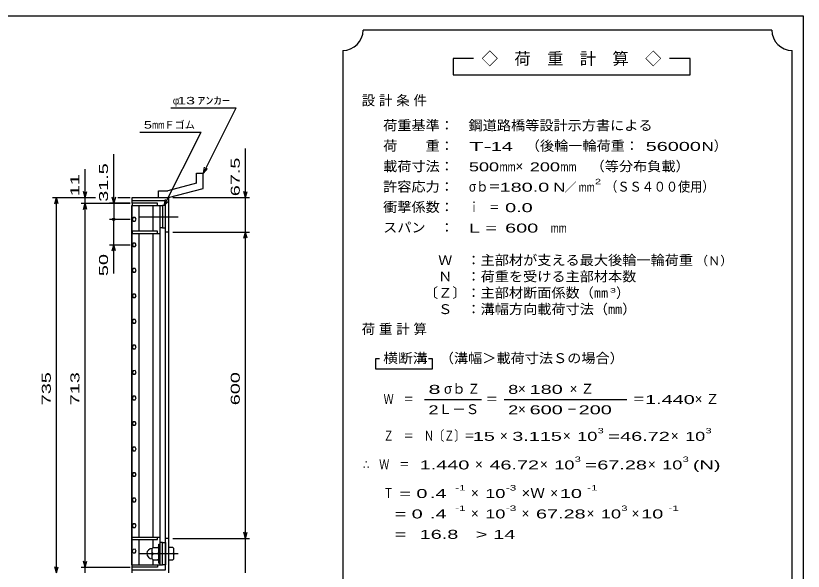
# Model space of a CAD drawing. Units: millimetres, scale not verified. Extents: x -1456 to 1385, y -1026 to 843.
# Drawn here: x -157 to 1385, y -246 to 843 of the extents above; entities that cross this region are included whole.
import ezdxf
from ezdxf.enums import TextEntityAlignment as Align

# ---------------------------------------------------------------- set-up
doc = ezdxf.new("R2010")
doc.units = ezdxf.units.MM
doc.header["$LTSCALE"] = 8
doc.linetypes.add('CHAIN', pattern=[18.5, 12, -1.5, 3.5, -1.5])
for name, color, linetype, lineweight in [('0_2', 150, 'Continuous', 25), ('16', 3, 'Continuous', 25), ('19', 6, 'Continuous', 25), ('22', 4, 'Continuous', 25), ('24', 2, 'Continuous', 25)]:
    doc.layers.add(name, color=color, linetype=linetype, lineweight=lineweight)
doc.styles.add('ベクトル', font='')
doc.styles.get('ベクトル').set_extended_font_data('ベクトル')

msp = doc.modelspace()

# ---------------------------------------------------------------- linework, layer by layer
at = {"layer": '0_2'}
for p, q in [((-1383.2, 842.8), (1384.8, 842.8)), ((1384.8, 842.8), (1384.8, -917.2))]:
    msp.add_line(p, q, dxfattribs=at)
at = {"layer": '16'}
for p, q in [((70.3, -233), (70.3, 471)), ((70.3, 471), (71, 471)), ((121, 475.5), (71, 475.5)), ((71, 475.5), (71, 471)), ((71, 471), (121, 471)), ((71, -233), (71, 471)), ((71, 471), (126, 471)), ((84.5, 421), (84.5, 471)), ((112.5, 421), (112.5, 471)), ((121, 471), (121, 475.5)), ((126, -233), (126, 471)), ((126, 471), (130.5, 471)), ((130.5, 471), (130.5, 427)), ((136.5, 471), (130.5, 471)), ((136.5, 427), (136.5, 471)), ((72.976, 447.45), (71, 443.972)), ((76.976, 447.478), (72.976, 447.45)), ((79, 444), (76.976, 447.478)), ((71, 443.972), (73.024, 440.522)), ((73.024, 440.522), (77.024, 440.55)), ((77.024, 440.55), (79, 444.028)), ((71, 421), (71, 416.5)), ((121, 421), (71, 421)), ((71, 416.5), (126, 416.5)), ((84.5, -178.5), (84.5, 416.5)), ((112.5, -178.5), (112.5, 416.5)), ((121, 416.5), (121, 421)), ((130.5, 427), (126, 427)), ((130.5, 427), (136.5, 427)), ((72.976, 397.45), (71, 393.972)), ((71, 393.972), (73.024, 390.522)), ((76.976, 397.478), (72.976, 397.45)), ((73.024, 390.522), (77.024, 390.55)), ((79, 394), (76.976, 397.478)), ((77.024, 390.55), (79, 394.028)), ((72.976, 347.45), (71, 343.972)), ((71, 343.972), (73.024, 340.522)), ((76.976, 347.478), (72.976, 347.45)), ((73.024, 340.522), (77.024, 340.55)), ((79, 344), (76.976, 347.478)), ((77.024, 340.55), (79, 344.028)), ((72.976, 297.45), (71, 293.972)), ((71, 293.972), (73.024, 290.522)), ((76.976, 297.478), (72.976, 297.45)), ((79, 294), (76.976, 297.478)), ((77.024, 290.55), (79, 294.028)), ((73.024, 290.522), (77.024, 290.55)), ((72.976, 247.45), (71, 243.972)), ((76.976, 247.478), (72.976, 247.45)), ((79, 244), (76.976, 247.478)), ((71, 243.972), (73.024, 240.522)), ((73.024, 240.522), (77.024, 240.55)), ((77.024, 240.55), (79, 244.028)), ((72.976, 197.45), (71, 193.972)), ((71, 193.972), (73.024, 190.522)), ((76.976, 197.478), (72.976, 197.45)), ((73.024, 190.522), (77.024, 190.55)), ((79, 194), (76.976, 197.478)), ((77.024, 190.55), (79, 194.028)), ((72.976, 147.45), (71, 143.972)), ((71, 143.972), (73.024, 140.522)), ((76.976, 147.478), (72.976, 147.45)), ((73.024, 140.522), (77.024, 140.55)), ((79, 144), (76.976, 147.478)), ((77.024, 140.55), (79, 144.028)), ((72.976, 97.45), (71, 93.972)), ((71, 93.972), (73.024, 90.522)), ((76.976, 97.478), (72.976, 97.45)), ((79, 94), (76.976, 97.478)), ((77.024, 90.55), (79, 94.028)), ((73.024, 90.522), (77.024, 90.55)), ((72.976, 47.45), (71, 43.972)), ((76.976, 47.478), (72.976, 47.45)), ((79, 44), (76.976, 47.478)), ((71, 43.972), (73.024, 40.522)), ((73.024, 40.522), (77.024, 40.55)), ((77.024, 40.55), (79, 44.028)), ((72.976, -2.55), (71, -6.028)), ((71, -6.028), (73.024, -9.478)), ((76.976, -2.522), (72.976, -2.55)), ((73.024, -9.478), (77.024, -9.45)), ((79, -6), (76.976, -2.522)), ((77.024, -9.45), (79, -5.972)), ((72.976, -52.55), (71, -56.028)), ((71, -56.028), (73.024, -59.478)), ((76.976, -52.522), (72.976, -52.55)), ((73.024, -59.478), (77.024, -59.45)), ((79, -56), (76.976, -52.522)), ((77.024, -59.45), (79, -55.972)), ((72.976, -102.55), (71, -106.028)), ((71, -106.028), (73.024, -109.478)), ((76.976, -102.522), (72.976, -102.55)), ((79, -106), (76.976, -102.522)), ((77.024, -109.45), (79, -105.972)), ((73.024, -109.478), (77.024, -109.45)), ((72.976, -152.55), (71, -156.028)), ((76.976, -152.522), (72.976, -152.55)), ((79, -156), (76.976, -152.522)), ((71, -156.028), (73.024, -159.478)), ((73.024, -159.478), (77.024, -159.45)), ((77.024, -159.45), (79, -155.972)), ((71, -183), (71, -178.5)), ((71, -178.5), (126, -178.5)), ((71, -183), (121, -183)), ((84.5, -233), (84.5, -183)), ((112.5, -198), (112.5, -183)), ((121, -183), (121, -178.5)), ((112, -199), (110, -201)), ((112, -199), (121, -199)), ((123, -201), (121, -199)), ((123, -229.5), (123, -192.5)), ((123, -192.5), (126, -192.5)), ((130.5, -189), (126, -189)), ((126, -229.5), (126, -192.5)), ((130.5, -233), (130.5, -189)), ((130.5, -189), (136.5, -189)), ((136.5, -189), (136.5, -233)), ((71, -206.028), (72.976, -202.55)), ((73.024, -209.478), (71, -206.028)), ((76.976, -202.522), (72.976, -202.55)), ((73.024, -209.478), (77.024, -209.45)), ((79, -206), (76.976, -202.522)), ((77.024, -209.45), (79, -205.972)), ((110, -221), (110, -201)), ((112, -211), (110, -209)), ((112, -211), (110, -213)), ((112, -211), (121, -211)), ((121, -211), (123, -209)), ((123, -213), (121, -211)), ((110, -221), (112, -223)), ((112, -223), (121, -223)), ((112.5, -233), (112.5, -224)), ((121, -223), (123, -221)), ((123, -229.5), (126, -229.5)), ((70.3, -233), (71, -233)), ((71, -233), (121, -233)), ((71, -237.5), (71, -233)), ((71, -233), (126, -233)), ((121, -237.5), (71, -237.5)), ((121, -233), (121, -237.5)), ((126, -233), (130.5, -233)), ((136.5, -233), (130.5, -233))]:
    msp.add_line(p, q, dxfattribs=at)
at = {"layer": '16', "linetype": 'CHAIN'}
for p, q in [((86.4, 449), (161.4, 449)), ((86.4, -211), (161.4, -211))]:
    msp.add_line(p, q, dxfattribs=at)
at = {"layer": '16'}
msp.add_arc((110, -211), 10, 90, 270, dxfattribs=at)
at = {"layer": '19'}
for p, q in [((197.11, 534.62), (210.11, 534.62)), ((197.11, 514.6), (197.11, 534.62)), ((210.11, 504.62), (210.11, 534.62)), ((197.11, 514.6), (140.78, 499.51)), ((122.49, 499.51), (140.78, 499.51)), ((122.49, 486.51), (122.49, 499.51)), ((142.5, 486.5), (210.11, 504.62)), ((71, 475.5), (71, 486.5)), ((71, 486.5), (142.5, 486.5)), ((136.5, 480.5), (71, 480.5)), ((122.5, 486.5), (142.5, 486.5)), ((136.5, -242.5), (136.5, 480.5)), ((142.5, 486.5), (142.5, -248.5)), ((142.5, 419), (136.5, 419)), ((142.5, -181), (136.5, -181)), ((150.5, -199), (142.5, -199)), ((142.5, -199), (142.5, -223)), ((152.5, -201), (150.5, -199)), ((142.5, -211), (150.5, -211)), ((152.5, -209), (150.5, -211)), ((150.5, -211), (152.5, -213)), ((152.5, -221), (152.5, -201)), ((142.5, -223), (150.5, -223)), ((150.5, -223), (152.5, -221)), ((71, -248.5), (71, -237.5)), ((71, -242.5), (136.5, -242.5))]:
    msp.add_line(p, q, dxfattribs=at)
at = {"layer": '22'}
for p, q in [((146.5, 662.5), (274.5, 662.5)), ((210.5, 534.5), (274.5, 662.5)), ((86, 615), (206, 615)), ((134, 471), (206, 615)), ((35, 475.5), (35, 571.5)), ((292.9, 486.5), (292.9, 582.5)), ((-21, 486.5), (-21, 542.5)), ((210.5, 534.5), (212.9, 546.18)), ((210.5, 534.5), (218.5, 543.3)), ((-21, 486.5), (-24.2, 498.5)), ((-21, 486.5), (-17.8, 498.5)), ((292.9, 486.5), (289.7, 498.5)), ((292.9, 486.5), (296.1, 498.5)), ((-85, 486.5), (-1, 486.5)), ((-80.2, 474.5), (-77, 486.5)), ((-73.8, 474.5), (-77, 486.5)), ((-77, -248.5), (-77, 486.5)), ((-29, 486.5), (-1, 486.5)), ((-21, 475.5), (-21, 486.5)), ((35, 475.5), (31.8, 487.5)), ((38.2, 487.5), (35, 475.5)), ((43, 486.5), (67, 486.5)), ((43, 486.5), (67, 486.5)), ((134, 471), (136.4, 482.68)), ((134, 471), (142, 479.8)), ((150.5, 486.5), (300.9, 486.5)), ((292.9, 419), (292.9, 486.5)), ((-29, 475.5), (67, 475.5)), ((-24.2, 463.5), (-21, 475.5)), ((-17.8, 463.5), (-21, 475.5)), ((-21, -237.5), (-21, 475.5)), ((67, 475.5), (27, 475.5)), ((35, 475.5), (35, 444)), ((27, 444), (67, 444)), ((35, 394), (35, 444)), ((150.5, 419), (300.9, 419)), ((289.7, 407), (292.9, 419)), ((296.1, 407), (292.9, 419)), ((292.9, -181), (292.9, 419)), ((27, 394), (67, 394)), ((31.8, 382), (35, 394)), ((38.2, 382), (35, 394)), ((35, 338), (35, 394)), ((292.9, -181), (289.7, -169)), ((292.9, -181), (296.1, -169)), ((150.5, -181), (300.9, -181)), ((292.9, -248.5), (292.9, -181)), ((-21, -237.5), (-24.2, -225.5)), ((-21, -237.5), (-17.8, -225.5)), ((-77, -248.5), (-80.2, -236.5)), ((-77, -248.5), (-73.8, -236.5)), ((-29, -237.5), (67, -237.5)), ((-21, -248.5), (-21, -237.5))]:
    msp.add_line(p, q, dxfattribs=at)
msp.add_circle((35, 444), 2.4, dxfattribs=at)
at = {"layer": '24', "color": 4}
for p, q in [((1323.2, 814.8), (523.2, 814.8)), ((483.2, 774.8), (483.2, -465.2)), ((1363.2, -465.2), (1363.2, 774.8)), ((739.2, 758.8), (699.2, 758.8)), ((699.2, 758.8), (699.2, 726.8)), ((1163.2, 758.8), (1123.2, 758.8)), ((1163.2, 726.8), (1163.2, 758.8)), ((699.2, 726.8), (1163.2, 726.8)), ((555.2, 170.8), (547.2, 170.8)), ((547.2, 170.8), (547.2, 150.8)), ((659.2, 170.8), (651.2, 170.8)), ((659.2, 150.8), (659.2, 170.8)), ((547.2, 150.8), (659.2, 150.8)), ((643.2, 90.8), (755.2, 90.8)), ((799.2, 90.8), (1039.2, 90.8))]:
    msp.add_line(p, q, dxfattribs=at)
for centre, start, end in [((483.2, 814.8), 270, 0), ((1363.2, 814.8), 180, 270)]:
    msp.add_arc(centre, 40, start, end, dxfattribs=at)

# ---------------------------------------------------------------- texts
at = {"layer": '22', "color": 2, "style": 'ベクトル'}
for s, p in [('φ', (150.5, 676.5)), ('Ｆゴム', (134, 629))]:
    msp.add_text(s, height=14.66, dxfattribs=at).set_placement(p, align=Align.MIDDLE_LEFT)
for s, width, p in [(' 13 ', 1.6, (150.5, 676.5)), ('ｱﾝｶｰ', 1.6, (198.5, 676.5)), ('5', 1.45, (94, 629)), ('mm', 0.75, (110, 629))]:
    msp.add_text(s, height=14.66, dxfattribs=dict(at, width=width)).set_placement(p, align=Align.MIDDLE_LEFT)
at = {"layer": '22', "color": 2, "style": 'ベクトル', "width": 1.65}
for s, p in [(' 67.5 ', (272.9, 478.5)), (' 31.5 ', (15, 467.5)), (' 11 ', (-41, 478.5)), (' 50 ', (15, 322)), (' 735 ', (-97, 69)), (' 713 ', (-41, 69)), (' 600 ', (272.9, 69))]:
    msp.add_text(s, height=17.6, rotation=90, dxfattribs=at).set_placement(p, align=Align.MIDDLE_LEFT)
at = {"layer": '24', "style": 'ベクトル'}
for s, height, p in [('◇\u3000荷\u3000重\u3000計\u3000算\u3000◇', 23.46, (755.2, 758.8)), ('）', 19.35, (1209.6, 588)), ('×', 19.35, (821.6, 548)), ('／', 17.6, (917.2, 506.8)), ('（Ｎ）', 17.6, (1174.4, 362.8)), ('）', 19.35, (1018.4, 300)), ('σｂ', 19.35, (681.6, 112)), ('×', 19.35, (826.4, 112)), ('Ｌ－Ｓ', 19.35, (671.2, 72)), ('×', 19.35, (826.4, 72)), ('×', 19.35, (791.2, 20)), ('×', 19.35, (914.4, 20)), ('×', 19.35, (1125.6, 20)), ('×', 19.35, (742.4, -36)), ('×', 19.35, (869.6, -36)), ('×', 19.35, (1080.8, -36)), ('×', 19.35, (734.4, -92)), ('×', 19.35, (889.6, -92)), ('×', 19.35, (734.4, -132)), ('×', 19.35, (833.6, -132)), ('×', 19.35, (960.8, -132)), ('×', 19.35, (1048.8, -132))]:
    msp.add_text(s, height=height, dxfattribs=at).set_placement(p, align=Align.MIDDLE_LEFT)
for s, height, width, p in [('荷重基準：\u3000', 19.35, 1.05, (562.4, 628)), ('鋼道路橋等設計示方書による', 19.35, 1.05, (729.6, 628)), ('荷\u3000\u3000重：\u3000', 19.35, 1.05, (562.4, 588)), ('T-', 17.6, 2, (730.4, 586.8)), (' 14 ', 17.6, 1.65, (762.4, 586.8)), ('（後輪一輪荷重：', 19.35, 1.05, (841.6, 588)), (' 56000', 17.6, 1.65, (1065.6, 586.8)), ('N', 17.6, 1.4, (1185.6, 586.8)), ('載荷寸法：\u3000', 19.35, 1.05, (562.4, 548)), ('500', 17.6, 1.5, (730.4, 546.8)), ('200', 17.6, 1.5, (849.6, 546.8)), ('\u3000（等分布負載）', 19.35, 1.05, (940.8, 548)), ('mm', 17.6, 0.8, (790.4, 546.8)), ('mm', 17.6, 0.8, (909.6, 546.8)), ('許容応力：\u3000', 19.35, 1.05, (562.4, 508)), ('σｂ＝', 19.35, 0.9, (730.4, 508)), ('180.0', 17.6, 1.65, (790.4, 506.8)), ('N', 17.6, 1.4, (895.2, 506.8)), ('mm', 17.6, 0.8, (945.2, 506.8)), ('2', 10.56, 1.5, (977.2, 518)), ('（ＳＳ４００使用）', 19.35, 0.9, (997.2, 508)), ('衝撃係数：\u3000', 19.35, 1.05, (562.4, 468)), ('ｉ\u3000＝', 19.35, 0.75, (730.4, 468)), (' 0.0', 17.6, 1.65, (790.4, 466.8)), ('スパン\u3000：\u3000', 19.35, 1.05, (562.4, 428)), ('L =', 17.6, 1.65, (730.4, 426.8)), (' 600 ', 17.6, 1.65, (790.4, 426.8)), ('mm', 17.6, 0.8, (890.4, 426.8)), ('\u3000Ｗ\u3000：主部材が支える最大後輪一輪荷重', 19.35, 1.05, (642.4, 364)), ('\u3000Ｎ\u3000：荷重を受ける主部材本数', 19.35, 1.05, (642.4, 332)), ('〔Ｚ〕：主部材断面係数（㎜', 19.35, 1.05, (642.4, 300)), ('3', 8.798, 1.8, (1006.4, 304.8)), ('\u3000Ｓ\u3000：溝幅方向載荷寸法（㎜）', 19.35, 1.05, (642.4, 268)), ('横断溝', 19.35, 1.1, (562.4, 172)), ('\u3000（溝幅＞載荷寸法Ｓの場合）', 19.35, 1.05, (645.6, 172)), ('8', 17.6, 1.8, (651.2, 110.8)), ('Ｚ', 19.35, 0.9, (728, 112)), ('8', 17.6, 1.5, (807.2, 110.8)), (' 180 ', 17.6, 1.65, (838.4, 110.8)), ('Ｗ\u3000＝', 19.35, 0.75, (563.2, 92)), ('＝', 19.35, 0.9, (763.2, 92)), ('＝', 19.35, 0.9, (1051.2, 92)), ('1.440', 17.6, 1.65, (1075.2, 90.8)), ('2', 17.6, 1.5, (651.2, 70.8)), ('2', 17.6, 1.5, (807.2, 70.8)), (' 600 ', 17.6, 1.65, (838.4, 70.8)), (' 200 ', 17.6, 1.65, (934.4, 70.8)), ('－', 19.35, 0.75, (922.4, 72)), ('Ｚ\u3000＝\u3000Ｎ〔Ｚ〕＝', 19.35, 0.75, (563.2, 20)), ('3', 10.56, 1.5, (982.4, 30)), ('3', 10.56, 1.5, (1193.6, 30)), (' 15 ', 17.6, 1.65, (727.2, 18.8)), ('3.115', 17.6, 1.65, (815.2, 18.8)), ('10', 17.6, 1.5, (942.4, 18.8)), ('=', 17.6, 1.7, (1002.4, 18.8)), ('46.72', 17.6, 1.65, (1026.4, 18.8)), ('10', 17.6, 1.5, (1153.6, 18.8)), ('∴\u3000Ｗ\u3000＝', 19.35, 0.75, (523.2, -36)), (' 1.440', 17.6, 1.65, (623.2, -37.2)), ('46.72', 17.6, 1.65, (770.4, -37.2)), ('10', 17.6, 1.5, (897.6, -37.2)), ('3', 10.56, 1.5, (937.6, -26)), ('67.28', 17.6, 1.65, (981.6, -37.2)), ('10', 17.6, 1.5, (1108.8, -37.2)), ('3', 10.56, 1.5, (1148.8, -26)), ('(N)', 17.6, 1.65, (1168.8, -37.2)), ('=', 17.6, 1.7, (957.6, -37.2)), ('-1', 10.56, 1.65, (703.2, -82)), ('-3', 10.56, 1.65, (802.4, -82)), ('-1', 10.56, 1.65, (961.6, -82)), ('Ｔ', 19.35, 0.75, (563.2, -92)), (' = 0', 17.6, 1.65, (583.2, -93.2)), (' .4 ', 17.6, 1.65, (643.2, -93.2)), ('10', 17.6, 1.5, (762.4, -93.2)), ('×Ｗ', 19.35, 1.1, (833.6, -92)), (' 10 ', 17.6, 1.65, (897.6, -93.2)), ('-1', 10.56, 1.65, (703.2, -122)), ('-3', 10.56, 1.65, (802.4, -122)), ('3', 10.56, 1.5, (1028.8, -122)), ('-1', 10.56, 1.65, (1120.8, -122)), ('  = 0', 17.6, 1.65, (563.2, -133.2)), (' .4 ', 17.6, 1.65, (643.2, -133.2)), ('10', 17.6, 1.5, (762.4, -133.2)), ('67.28', 17.6, 1.65, (861.6, -133.2)), ('10', 17.6, 1.5, (988.8, -133.2)), (' 10 ', 17.6, 1.65, (1056.8, -133.2)), ('  =', 17.6, 1.65, (563.2, -173.2)), (' 16.8', 17.6, 1.65, (623.2, -173.2)), ('>', 17.6, 1.7, (743.2, -173.2)), (' 14 ', 17.6, 1.65, (767.2, -173.2))]:
    msp.add_text(s, height=height, dxfattribs=dict(at, width=width)).set_placement(p, align=Align.MIDDLE_LEFT)
at = {"layer": '24', "char_height": 19.35, "attachment_point": 4, "style": 'ベクトル'}
for s, insert in [('\\T1.28;設計条件', (520.4, 676)), ('\\T1.28;荷重計算', (520.4, 228)), ('\\T1.42;×Ｚ', (927.6, 112)), ('\\T1.42;×Ｚ', (1172.4, 92))]:
    msp.add_mtext(s, dxfattribs=dict(at, insert=insert))

doc.saveas('drawing.dxf')
